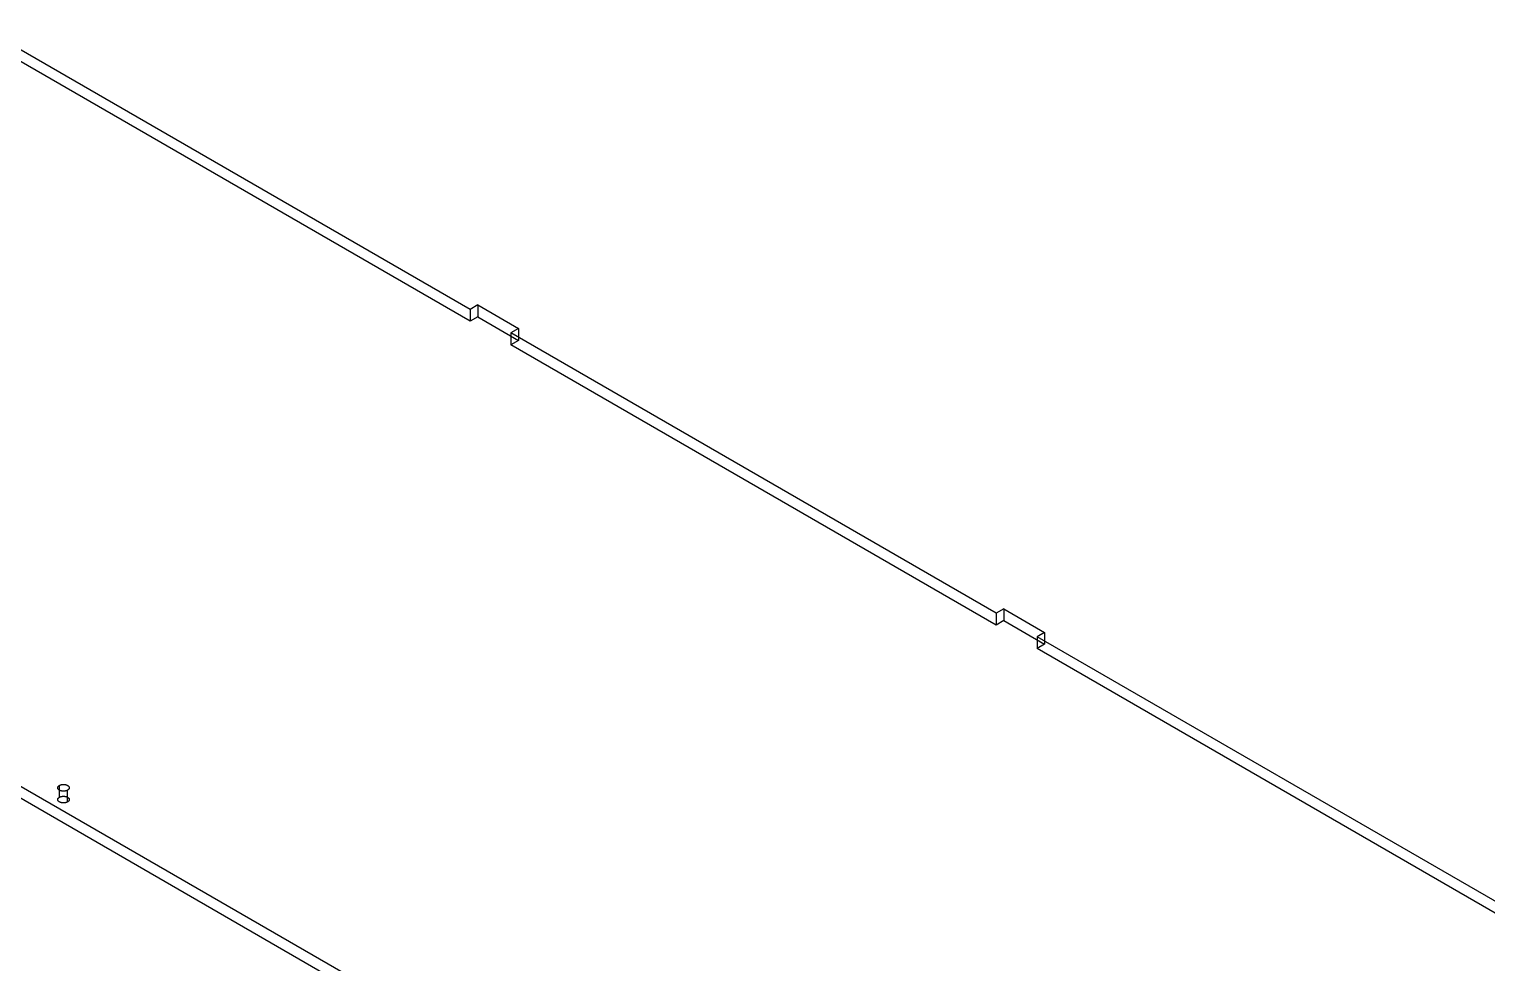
# Model space of a CAD drawing. Header units: inches. Extents: x 2 to 168, y 2 to 108.
# Drawn here: x 144.11 to 151.88, y 61.05 to 66.03 of the extents above; entities that cross this region are included whole.
import ezdxf

# ---------------------------------------------------------------- set-up
doc = ezdxf.new("R2010")
doc.units = ezdxf.units.IN
doc.header["$MEASUREMENT"] = 0

msp = doc.modelspace()

# ---------------------------------------------------------------- linework, layer by layer
at = {"layer": 'OUTLINE'}
for p, q in [((146.4576, 64.5342), (143.8712, 66.0275)), ((146.4576, 64.4714), (143.8712, 65.9647)), ((146.4983, 64.5578), (146.4576, 64.5342)), ((146.4983, 64.5578), (146.4983, 64.495)), ((146.4983, 64.5578), (146.7159, 64.4322)), ((146.4576, 64.5342), (146.4576, 64.4714)), ((146.4983, 64.495), (146.4576, 64.4714)), ((146.4983, 64.495), (146.7159, 64.3694)), ((146.7159, 64.4322), (146.6751, 64.4086)), ((149.2615, 62.9153), (146.6751, 64.4086)), ((146.6751, 64.4086), (146.6751, 64.3458)), ((146.7159, 64.4322), (146.7159, 64.3694)), ((146.7159, 64.3694), (146.6751, 64.3458)), ((149.2615, 62.8525), (146.6751, 64.3458)), ((149.3023, 62.9389), (149.2615, 62.9153)), ((149.3023, 62.9389), (149.5199, 62.8133)), ((149.3023, 62.9389), (149.3023, 62.8761)), ((149.2615, 62.9153), (149.2615, 62.8525)), ((149.3023, 62.8761), (149.2615, 62.8525)), ((149.3023, 62.8761), (149.5199, 62.7504)), ((149.5199, 62.8133), (149.4791, 62.7897)), ((152.0654, 61.2964), (149.4791, 62.7897)), ((149.4791, 62.7897), (149.4791, 62.7269)), ((149.5199, 62.8133), (149.5199, 62.7504)), ((149.5199, 62.7504), (149.4791, 62.7269)), ((152.0654, 61.2336), (149.4791, 62.7269)), ((145.8619, 60.9525), (143.2755, 62.4458)), ((145.8619, 60.8897), (143.2755, 62.383)), ((144.2624, 61.9919), (144.2631, 61.9927)), ((144.2631, 61.9927), (144.2637, 61.9935)), ((144.2637, 61.9935), (144.2645, 61.9943)), ((144.2645, 61.9943), (144.2653, 61.995)), ((144.2653, 61.995), (144.2662, 61.9957)), ((144.2662, 61.9957), (144.2671, 61.9964)), ((144.2671, 61.9964), (144.2681, 61.9971)), ((144.2681, 61.9971), (144.2691, 61.9977)), ((144.2691, 61.9977), (144.2702, 61.9983)), ((144.2691, 61.9349), (144.2691, 61.9977)), ((144.2702, 61.9983), (144.2714, 61.9989)), ((144.2714, 61.9989), (144.2726, 61.9994)), ((144.2726, 61.9994), (144.2738, 61.9999)), ((144.2738, 61.9999), (144.2751, 62.0004)), ((144.2751, 62.0004), (144.2764, 62.0008)), ((144.2764, 62.0008), (144.2778, 62.0012)), ((144.2778, 62.0012), (144.2792, 62.0016)), ((144.2792, 62.0016), (144.2806, 62.0019)), ((144.2806, 62.0019), (144.282, 62.0022)), ((144.282, 62.0022), (144.2835, 62.0024)), ((144.2835, 62.0024), (144.285, 62.0026)), ((144.285, 62.0026), (144.2865, 62.0028)), ((144.2865, 62.0028), (144.288, 62.0029)), ((144.288, 62.0029), (144.2895, 62.0029)), ((144.2895, 62.0029), (144.291, 62.0029)), ((144.291, 62.0029), (144.2925, 62.0029)), ((144.2925, 62.0029), (144.294, 62.0029)), ((144.294, 62.0029), (144.2955, 62.0028)), ((144.2955, 62.0028), (144.297, 62.0026)), ((144.297, 62.0026), (144.2985, 62.0024)), ((144.2985, 62.0024), (144.3, 62.0022)), ((144.3, 62.0022), (144.3014, 62.0019)), ((144.3014, 62.0019), (144.3028, 62.0016)), ((144.3028, 62.0016), (144.3042, 62.0012)), ((144.3042, 62.0012), (144.3056, 62.0008)), ((144.3056, 62.0008), (144.3069, 62.0004)), ((144.3069, 62.0004), (144.3082, 61.9999)), ((144.3082, 61.9999), (144.3094, 61.9994)), ((144.3094, 61.9994), (144.3106, 61.9989)), ((144.3106, 61.9989), (144.3118, 61.9983)), ((144.3118, 61.9983), (144.3129, 61.9977)), ((144.3129, 61.9977), (144.3139, 61.9971)), ((144.3139, 61.9971), (144.3149, 61.9964)), ((144.3149, 61.9964), (144.3158, 61.9957)), ((144.3158, 61.9957), (144.3167, 61.995)), ((144.3167, 61.995), (144.3175, 61.9943)), ((144.3175, 61.9943), (144.3183, 61.9935)), ((144.3183, 61.9935), (144.319, 61.9927)), ((144.319, 61.9927), (144.3196, 61.9919)), ((144.2601, 61.986), (144.2602, 61.9868)), ((144.2601, 61.9851), (144.2601, 61.986)), ((144.2601, 61.9842), (144.2601, 61.9851)), ((144.2602, 61.9833), (144.2601, 61.9842)), ((144.2601, 61.9232), (144.2602, 61.924)), ((144.2601, 61.9223), (144.2601, 61.9232)), ((144.2601, 61.9214), (144.2601, 61.9223)), ((144.2602, 61.9205), (144.2601, 61.9214)), ((144.2602, 61.9868), (144.2604, 61.9877)), ((144.2604, 61.9825), (144.2602, 61.9833)), ((144.2602, 61.924), (144.2604, 61.9249)), ((144.2604, 61.9197), (144.2602, 61.9205)), ((144.2604, 61.9877), (144.2607, 61.9886)), ((144.2607, 61.9816), (144.2604, 61.9825)), ((144.2604, 61.9249), (144.2607, 61.9258)), ((144.2607, 61.9188), (144.2604, 61.9197)), ((144.2607, 61.9886), (144.261, 61.9894)), ((144.261, 61.9808), (144.2607, 61.9816)), ((144.2607, 61.9258), (144.261, 61.9266)), ((144.261, 61.9179), (144.2607, 61.9188)), ((144.261, 61.9894), (144.2614, 61.9903)), ((144.2614, 61.9799), (144.261, 61.9808)), ((144.261, 61.9266), (144.2614, 61.9275)), ((144.2614, 61.9171), (144.261, 61.9179)), ((144.2614, 61.9903), (144.2619, 61.9911)), ((144.2619, 61.9791), (144.2614, 61.9799)), ((144.2614, 61.9275), (144.2619, 61.9283)), ((144.2619, 61.9163), (144.2614, 61.9171)), ((144.2619, 61.9911), (144.2624, 61.9919)), ((144.2624, 61.9783), (144.2619, 61.9791)), ((144.2619, 61.9283), (144.2624, 61.9291)), ((144.2624, 61.9155), (144.2619, 61.9163)), ((144.2631, 61.9775), (144.2624, 61.9783)), ((144.2624, 61.9291), (144.2631, 61.9299)), ((144.2631, 61.9147), (144.2624, 61.9155)), ((144.2637, 61.9767), (144.2631, 61.9775)), ((144.2631, 61.9299), (144.2637, 61.9307)), ((144.2637, 61.9139), (144.2631, 61.9147)), ((144.2645, 61.9759), (144.2637, 61.9767)), ((144.2637, 61.9307), (144.2645, 61.9315)), ((144.2653, 61.9752), (144.2645, 61.9759)), ((144.2645, 61.9315), (144.2653, 61.9322)), ((144.2662, 61.9745), (144.2653, 61.9752)), ((144.2653, 61.9322), (144.2662, 61.9329)), ((144.2671, 61.9738), (144.2662, 61.9745)), ((144.2662, 61.9329), (144.2671, 61.9336)), ((144.2681, 61.9731), (144.2671, 61.9738)), ((144.2671, 61.9336), (144.2681, 61.9343)), ((144.2691, 61.9725), (144.2681, 61.9731)), ((144.2681, 61.9343), (144.2691, 61.9349)), ((144.2702, 61.9719), (144.2691, 61.9725)), ((144.2691, 61.9349), (144.2702, 61.9355)), ((144.2714, 61.9713), (144.2702, 61.9719)), ((144.2702, 61.9355), (144.2714, 61.9361)), ((144.2726, 61.9708), (144.2714, 61.9713)), ((144.2714, 61.9361), (144.2726, 61.9366)), ((144.2738, 61.9702), (144.2726, 61.9708)), ((144.2726, 61.9366), (144.2738, 61.9371)), ((144.2751, 61.9698), (144.2738, 61.9702)), ((144.2738, 61.9371), (144.2751, 61.9376)), ((144.2764, 61.9693), (144.2751, 61.9698)), ((144.2751, 61.9376), (144.2764, 61.938)), ((144.2778, 61.969), (144.2764, 61.9693)), ((144.2764, 61.938), (144.2778, 61.9384)), ((144.2792, 61.9686), (144.2778, 61.969)), ((144.2778, 61.9384), (144.2792, 61.9388)), ((144.2806, 61.9683), (144.2792, 61.9686)), ((144.2792, 61.9388), (144.2806, 61.9391)), ((144.282, 61.968), (144.2806, 61.9683)), ((144.2806, 61.9391), (144.282, 61.9394)), ((144.2835, 61.9678), (144.282, 61.968)), ((144.282, 61.9394), (144.2835, 61.9396)), ((144.285, 61.9676), (144.2835, 61.9678)), ((144.2835, 61.9396), (144.285, 61.9398)), ((144.2865, 61.9674), (144.285, 61.9676)), ((144.285, 61.9398), (144.2865, 61.9399)), ((144.288, 61.9673), (144.2865, 61.9674)), ((144.2865, 61.9399), (144.288, 61.9401)), ((144.2895, 61.9673), (144.288, 61.9673)), ((144.288, 61.9401), (144.2895, 61.9401)), ((144.291, 61.9672), (144.2895, 61.9673)), ((144.2895, 61.9401), (144.291, 61.9401)), ((144.2925, 61.9673), (144.291, 61.9672)), ((144.291, 61.9401), (144.2925, 61.9401)), ((144.294, 61.9673), (144.2925, 61.9673)), ((144.2925, 61.9401), (144.294, 61.9401)), ((144.2955, 61.9674), (144.294, 61.9673)), ((144.294, 61.9401), (144.2955, 61.9399)), ((144.297, 61.9676), (144.2955, 61.9674)), ((144.2955, 61.9399), (144.297, 61.9398)), ((144.2985, 61.9678), (144.297, 61.9676)), ((144.297, 61.9398), (144.2985, 61.9396)), ((144.3, 61.968), (144.2985, 61.9678)), ((144.2985, 61.9396), (144.3, 61.9394)), ((144.3014, 61.9683), (144.3, 61.968)), ((144.3, 61.9394), (144.3014, 61.9391)), ((144.3028, 61.9686), (144.3014, 61.9683)), ((144.3014, 61.9391), (144.3028, 61.9388)), ((144.3042, 61.969), (144.3028, 61.9686)), ((144.3028, 61.9388), (144.3042, 61.9384)), ((144.3056, 61.9693), (144.3042, 61.969)), ((144.3042, 61.9384), (144.3056, 61.938)), ((144.3069, 61.9698), (144.3056, 61.9693)), ((144.3056, 61.938), (144.3069, 61.9376)), ((144.3082, 61.9702), (144.3069, 61.9698)), ((144.3069, 61.9376), (144.3082, 61.9371)), ((144.3094, 61.9708), (144.3082, 61.9702)), ((144.3082, 61.9371), (144.3094, 61.9366)), ((144.3106, 61.9713), (144.3094, 61.9708)), ((144.3094, 61.9366), (144.3106, 61.9361)), ((144.3118, 61.9719), (144.3106, 61.9713)), ((144.3106, 61.9361), (144.3118, 61.9355)), ((144.3129, 61.9725), (144.3118, 61.9719)), ((144.3118, 61.9355), (144.3129, 61.9349)), ((144.3139, 61.9731), (144.3129, 61.9725)), ((144.3129, 61.9097), (144.3129, 61.9725)), ((144.3129, 61.9349), (144.3139, 61.9343)), ((144.3149, 61.9738), (144.3139, 61.9731)), ((144.3139, 61.9343), (144.3149, 61.9336)), ((144.3158, 61.9745), (144.3149, 61.9738)), ((144.3149, 61.9336), (144.3158, 61.9329)), ((144.3167, 61.9752), (144.3158, 61.9745)), ((144.3158, 61.9329), (144.3167, 61.9322)), ((144.3175, 61.9759), (144.3167, 61.9752)), ((144.3167, 61.9322), (144.3175, 61.9315)), ((144.3183, 61.9767), (144.3175, 61.9759)), ((144.3175, 61.9315), (144.3183, 61.9307)), ((144.319, 61.9775), (144.3183, 61.9767)), ((144.3183, 61.9307), (144.319, 61.9299)), ((144.319, 61.9147), (144.3183, 61.9139)), ((144.3196, 61.9783), (144.319, 61.9775)), ((144.319, 61.9299), (144.3196, 61.9291)), ((144.3196, 61.9155), (144.319, 61.9147)), ((144.3196, 61.9919), (144.3201, 61.9911)), ((144.3201, 61.9791), (144.3196, 61.9783)), ((144.3196, 61.9291), (144.3201, 61.9283)), ((144.3201, 61.9163), (144.3196, 61.9155)), ((144.3201, 61.9911), (144.3206, 61.9903)), ((144.3206, 61.9799), (144.3201, 61.9791)), ((144.3201, 61.9283), (144.3206, 61.9275)), ((144.3206, 61.9171), (144.3201, 61.9163)), ((144.3206, 61.9903), (144.321, 61.9894)), ((144.321, 61.9808), (144.3206, 61.9799)), ((144.3206, 61.9275), (144.321, 61.9266)), ((144.321, 61.9179), (144.3206, 61.9171)), ((144.321, 61.9894), (144.3213, 61.9886)), ((144.3213, 61.9816), (144.321, 61.9808)), ((144.321, 61.9266), (144.3213, 61.9258)), ((144.3213, 61.9188), (144.321, 61.9179)), ((144.3213, 61.9886), (144.3216, 61.9877)), ((144.3216, 61.9825), (144.3213, 61.9816)), ((144.3213, 61.9258), (144.3216, 61.9249)), ((144.3216, 61.9197), (144.3213, 61.9188)), ((144.3216, 61.9877), (144.3218, 61.9868)), ((144.3218, 61.9833), (144.3216, 61.9825)), ((144.3216, 61.9249), (144.3218, 61.924)), ((144.3218, 61.9205), (144.3216, 61.9197)), ((144.3218, 61.9868), (144.3219, 61.986)), ((144.3219, 61.9842), (144.3218, 61.9833)), ((144.3218, 61.924), (144.3219, 61.9232)), ((144.3219, 61.9214), (144.3218, 61.9205)), ((144.3219, 61.986), (144.3219, 61.9851)), ((144.3219, 61.9851), (144.3219, 61.9842)), ((144.3219, 61.9232), (144.3219, 61.9223)), ((144.3219, 61.9223), (144.3219, 61.9214)), ((144.2645, 61.9131), (144.2637, 61.9139)), ((144.2653, 61.9124), (144.2645, 61.9131)), ((144.2662, 61.9116), (144.2653, 61.9124)), ((144.2671, 61.911), (144.2662, 61.9116)), ((144.2681, 61.9103), (144.2671, 61.911)), ((144.2691, 61.9097), (144.2681, 61.9103)), ((144.2702, 61.9091), (144.2691, 61.9097)), ((144.2714, 61.9085), (144.2702, 61.9091)), ((144.2726, 61.9079), (144.2714, 61.9085)), ((144.2738, 61.9074), (144.2726, 61.9079)), ((144.2751, 61.907), (144.2738, 61.9074)), ((144.2764, 61.9065), (144.2751, 61.907)), ((144.2778, 61.9061), (144.2764, 61.9065)), ((144.2792, 61.9058), (144.2778, 61.9061)), ((144.2806, 61.9055), (144.2792, 61.9058)), ((144.282, 61.9052), (144.2806, 61.9055)), ((144.2835, 61.905), (144.282, 61.9052)), ((144.285, 61.9048), (144.2835, 61.905)), ((144.2865, 61.9046), (144.285, 61.9048)), ((144.288, 61.9045), (144.2865, 61.9046)), ((144.2895, 61.9045), (144.288, 61.9045)), ((144.291, 61.9044), (144.2895, 61.9045)), ((144.2925, 61.9045), (144.291, 61.9044)), ((144.294, 61.9045), (144.2925, 61.9045)), ((144.2955, 61.9046), (144.294, 61.9045)), ((144.297, 61.9048), (144.2955, 61.9046)), ((144.2985, 61.905), (144.297, 61.9048)), ((144.3, 61.9052), (144.2985, 61.905)), ((144.3014, 61.9055), (144.3, 61.9052)), ((144.3028, 61.9058), (144.3014, 61.9055)), ((144.3042, 61.9061), (144.3028, 61.9058)), ((144.3056, 61.9065), (144.3042, 61.9061)), ((144.3069, 61.907), (144.3056, 61.9065)), ((144.3082, 61.9074), (144.3069, 61.907)), ((144.3094, 61.9079), (144.3082, 61.9074)), ((144.3106, 61.9085), (144.3094, 61.9079)), ((144.3118, 61.9091), (144.3106, 61.9085)), ((144.3129, 61.9097), (144.3118, 61.9091)), ((144.3139, 61.9103), (144.3129, 61.9097)), ((144.3149, 61.911), (144.3139, 61.9103)), ((144.3158, 61.9116), (144.3149, 61.911)), ((144.3167, 61.9124), (144.3158, 61.9116)), ((144.3175, 61.9131), (144.3167, 61.9124)), ((144.3183, 61.9139), (144.3175, 61.9131))]:
    msp.add_line(p, q, dxfattribs=at)

doc.saveas('drawing.dxf')
